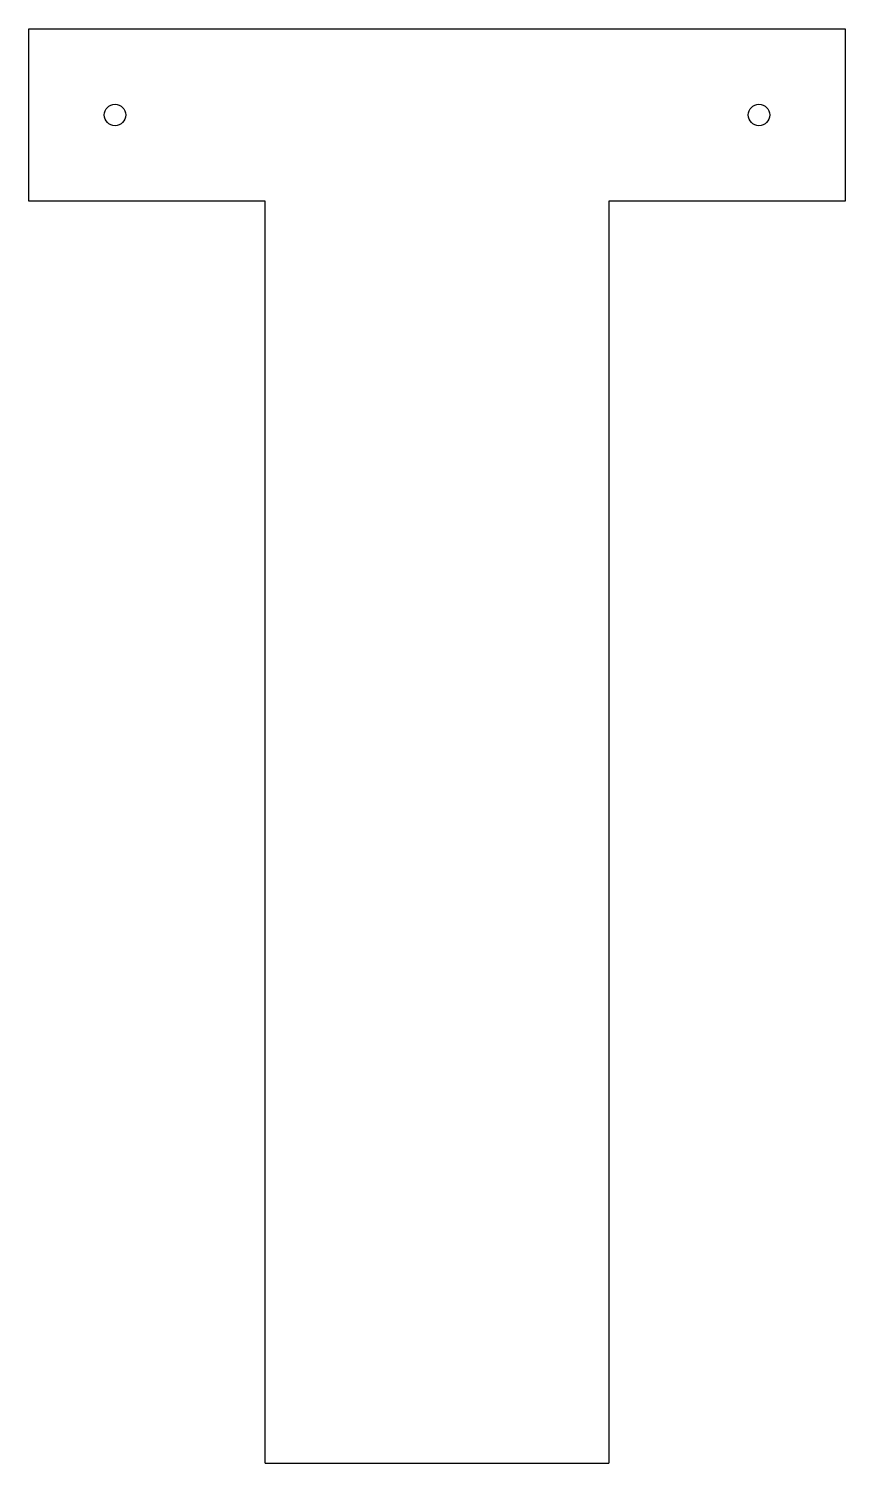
# Model space of a CAD drawing. Extents: x -66 to -28.2, y -10 to 56.5.
import ezdxf

# ---------------------------------------------------------------- set-up
doc = ezdxf.new("R2010")
doc.units = 0
doc.header["$MEASUREMENT"] = 0
doc.layers.add('2D', color=7, linetype='CONTINUOUS')

# ---------------------------------------------------------------- blocks, each defined once
blk = doc.blocks.new('SHAPE2DVIEW009')
at = {"layer": '2D', "color": 0}
for p, q in [((-66.038, 48.52), (-66.038, 56.52)), ((-66.038, 56.52), (-28.192, 56.52)), ((-28.192, 56.52), (-28.192, 48.52)), ((-55.08, 48.52), (-66.038, 48.52)), ((-55.08, -10), (-55.08, 48.52)), ((-28.192, 48.52), (-39.15, 48.52)), ((-39.15, 48.52), (-39.15, -10)), ((-55.08, -10), (-39.15, -10))]:
    blk.add_line(p, q, dxfattribs=at)
for centre in [(-62.038, 52.52), (-32.192, 52.52)]:
    blk.add_circle(centre, 0.5, dxfattribs=at)

msp = doc.modelspace()

# ---------------------------------------------------------------- block references
at = {"layer": '2D', "color": 0}
msp.add_blockref('SHAPE2DVIEW009', (0, 0), dxfattribs=at)

doc.saveas('drawing.dxf')
